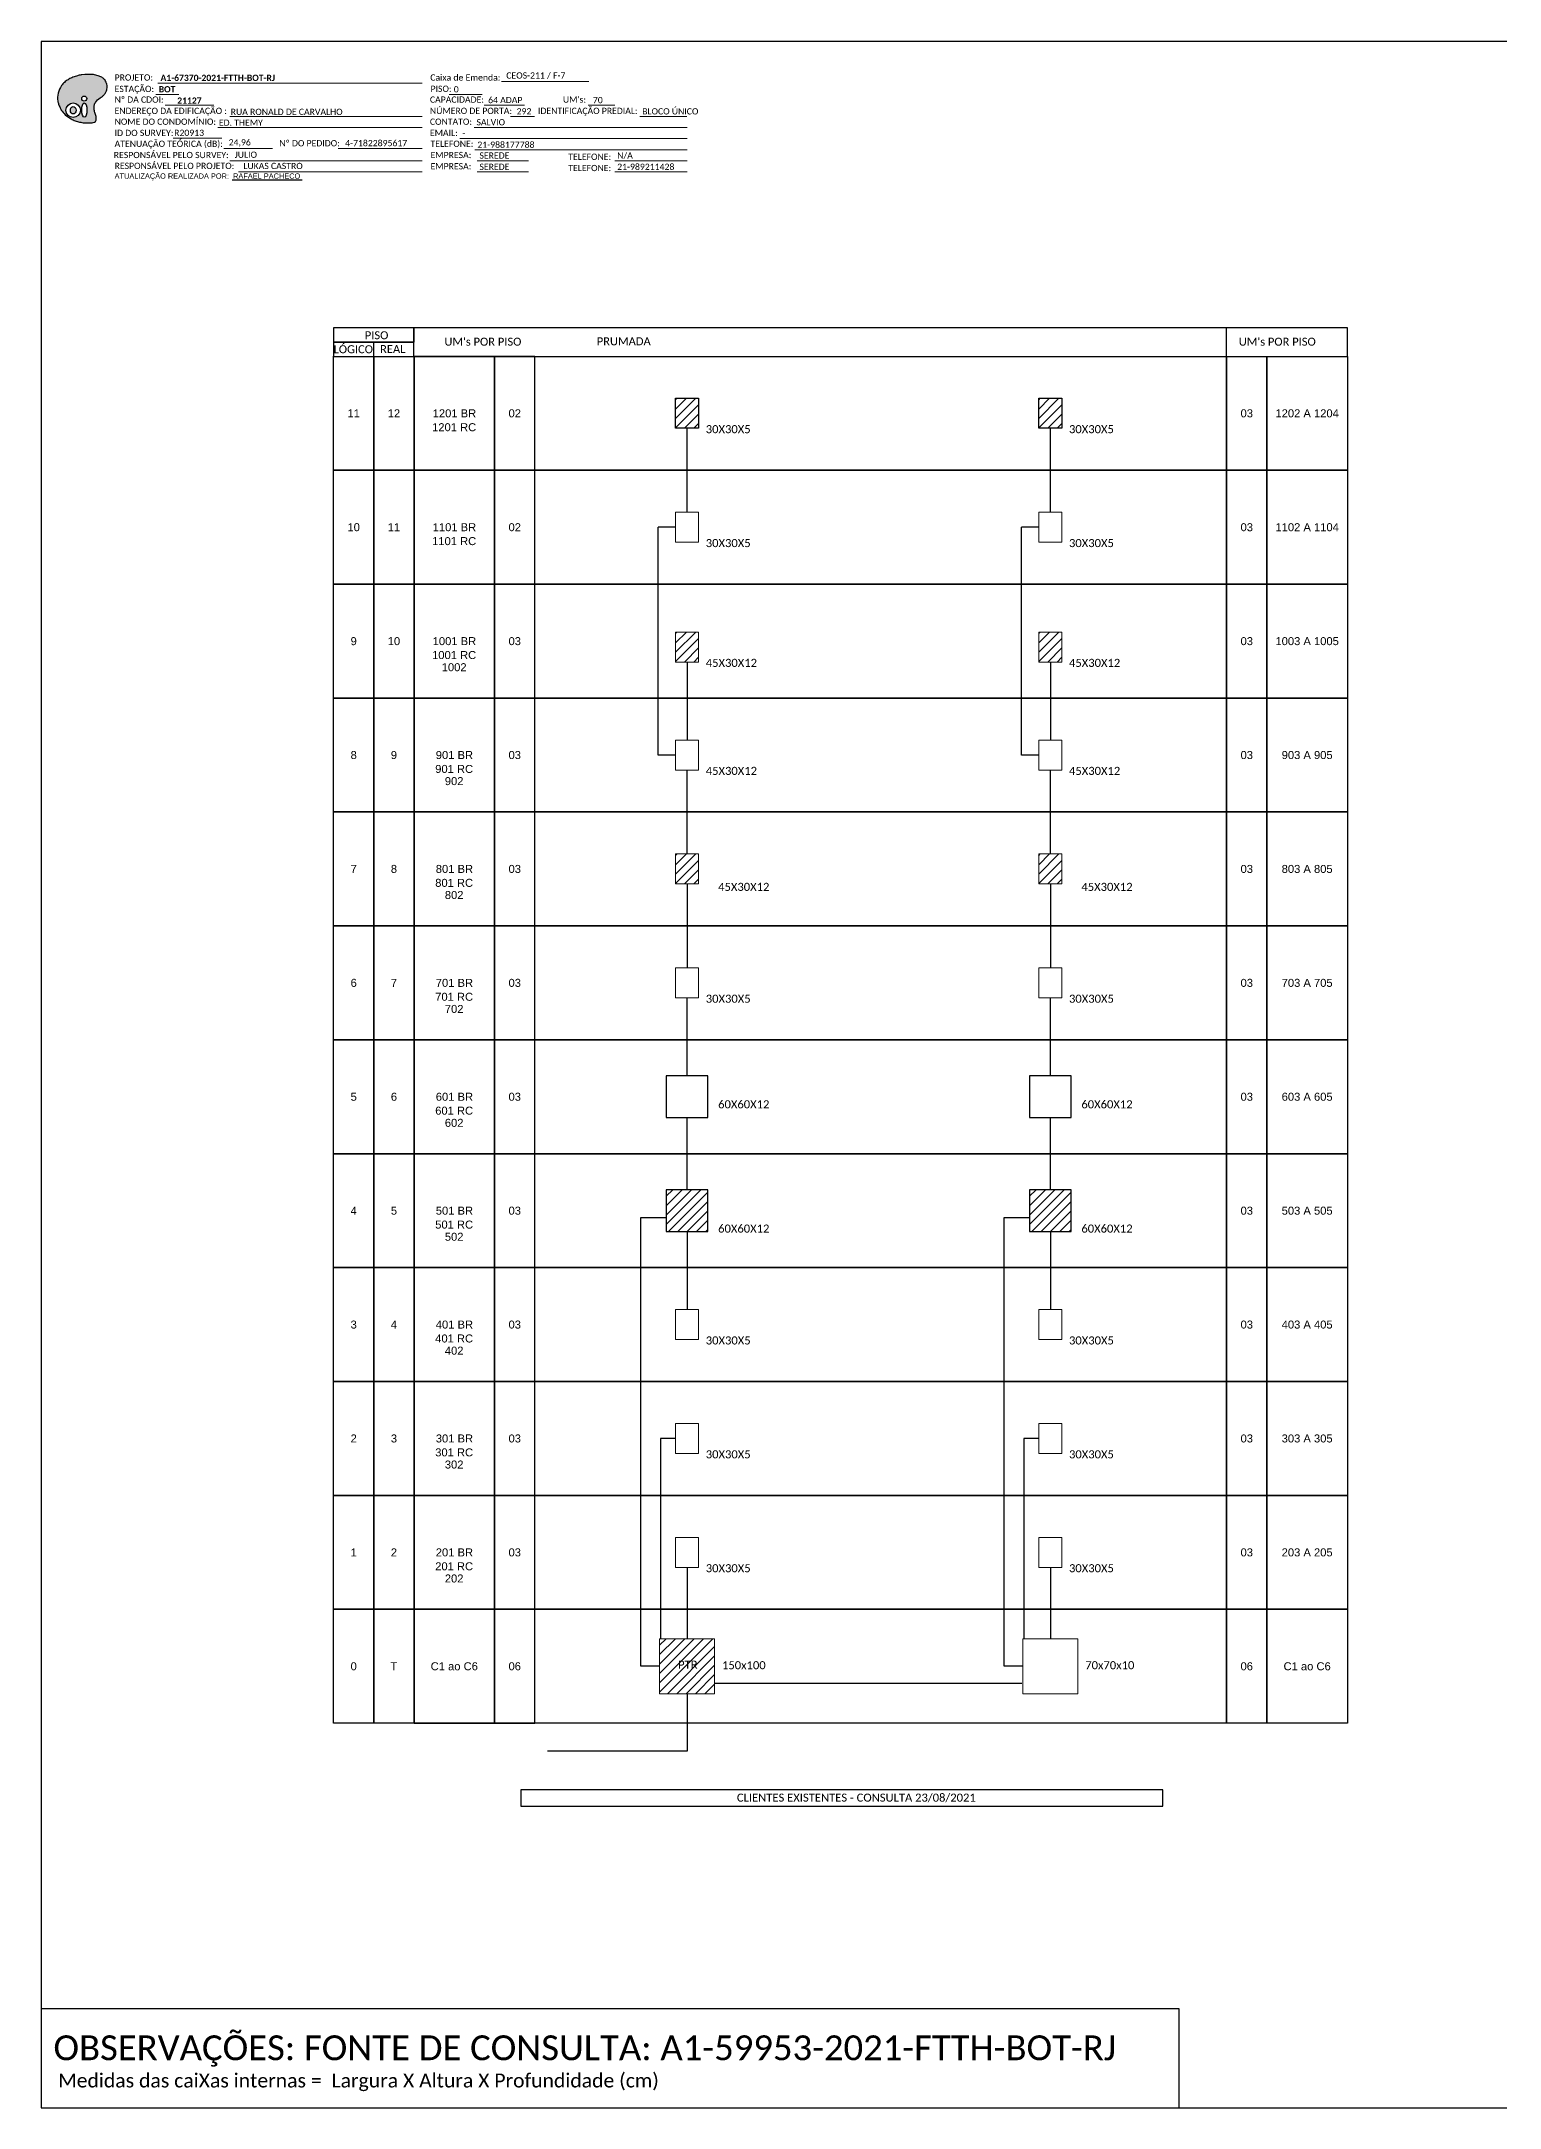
# Model space of a CAD drawing. Extents: x -89 to 1696, y 705 to 1299.
# Drawn here: x 857 to 1276, y 705 to 1299 of the extents above; entities that cross this region are included whole.
import ezdxf
from ezdxf.enums import TextEntityAlignment as Align

# ---------------------------------------------------------------- set-up
doc = ezdxf.new("R2010")
doc.units = 0
doc.styles.add('ARIAL', font='arial.ttf')
doc.styles.add('WMF-Calibri0', font='calibri.ttf')
doc.styles.add('WMF-Calibri1', font='calibrib.ttf')
pattern_1 = [(45, (-130.82, 39.2938), (-1.3470384, 1.3470384), [])]
pattern_2 = [(45, (-26.385, 39.2938), (-1.3470384, 1.3470384), [])]

# ---------------------------------------------------------------- blocks, each defined once
blk = doc.blocks.new('OI')
h = blk.add_hatch(color=40)
edge = h.paths.add_edge_path()
edge.add_spline(control_points=[(4.35, -0.67), (3.92, -0.99), (3.26, -1.5), (2.81, -2.59), (2.9, -3.5), (3.06, -4.27), (3.31, -4.85), (3.37, -5.39), (3.4, -5.88), (3.2, -6.4), (2.54, -6.61), (1.65, -6.63), (0.55, -6.67), (-0.56, -6.42), (-1.61, -6.14), (-2.77, -5.61), (-3.92, -4.77), (-4.89, -3.7), (-5.34, -2.65), (-5.6, -1.94), (-5.85, -0.96), (-5.71, 0.47), (-5.1, 2.02), (-4.14, 3.02), (-3.3, 3.61), (-2.37, 4.16), (-1.36, 4.44), (-0.56, 4.7), (0.79, 4.85), (2.24, 4.97), (3.79, 4.57), (4.67, 4.21), (5.44, 3.65), (5.76, 2.99), (6.03, 2.21), (6.01, 1.46), (5.72, 0.64), (5.31, 0.08), (4.88, -0.38), (4.51, -0.55), (4.35, -0.67)], knot_values=[0, 0, 0, 0, 1.60434, 2.417191, 3.427595, 4.282808, 4.776746, 5.304182, 5.888771, 6.258406, 6.858137, 7.79129, 8.986195, 10.124242, 11.187857, 12.242908, 13.953784, 15.414161, 16.515391, 17.349188, 17.675853, 19.552021, 21.515531, 22.568638, 23.63245, 24.621084, 25.782718, 26.745347, 27.142653, 29.870543, 31.004649, 31.921532, 32.709589, 33.801391, 34.042471, 35.192333, 35.971461, 36.628871, 37.254359, 37.836911, 37.836911, 37.836911, 37.836911], degree=3, periodic=0)
h.paths.add_polyline_path([(1.13, -0.87, -1), (-0.04, -0.87, -1)], flags=16)
edge = h.paths.add_edge_path(flags=16)
edge.add_ellipse((0.56, -3.59), major_axis=(-0.02, 1.71), ratio=0.361305, start_angle=0, end_angle=360)
h.paths.add_polyline_path([(-0.36, -3.62, -1), (-3.8, -3.62, -1)], flags=16)
edge = h.paths.add_edge_path(flags=0)
edge.add_ellipse((-2.08, -3.62), major_axis=(0, 0.885), ratio=0.758294, start_angle=0, end_angle=360)
at = {"color": 40}
for centre, radius in [((-2.08, -3.62), 1.72), ((0.54, -0.87), 0.587)]:
    blk.add_circle(centre, radius, dxfattribs=at)
blk.add_ellipse((-2.08, -3.62), major_axis=(0, 0.885), ratio=0.758294, start_param=-3.141592653589792, end_param=3.141592653589792, dxfattribs=at)
blk.add_ellipse((0.56, -3.59), major_axis=(-0.02, 1.71), ratio=0.361305, dxfattribs=at)
at = {"color": 40, "start_tangent": (-0.800898, -0.598801), "end_tangent": (-0.800898, -0.598801)}
blk.add_spline([(4.35, -0.67), (3.2, -1.78), (2.9, -2.54), (2.92, -3.55), (3.12, -4.38), (3.28, -4.85), (3.37, -5.37), (3.35, -5.95), (3.2, -6.29), (2.66, -6.55), (1.73, -6.63), (0.54, -6.62), (-0.58, -6.41), (-1.6, -6.11), (-2.56, -5.67), (-3.95, -4.67), (-4.89, -3.56), (-5.37, -2.56), (-5.64, -1.78), (-5.72, -1.46), (-5.63, 0.42), (-4.84, 2.22), (-4.13, 2.99), (-3.27, 3.62), (-2.4, 4.09), (-1.3, 4.47), (-0.37, 4.72), (0.02, 4.77), (2.75, 4.8), (3.85, 4.53), (4.69, 4.16), (5.31, 3.68), (5.85, 2.73), (5.93, 2.5), (5.94, 1.35), (5.67, 0.62), (5.29, 0.08), (4.84, -0.36), (4.35, -0.67)], degree=3, dxfattribs=at)
blk = doc.blocks.new('CARIMBO')
at = {"color": 7, "lineweight": 0}
for points in [[(35.66, -16.79), (111.64, -16.79)], [(134.48, -16.3), (159.61, -16.3)], [(35.15, -20.06), (41.7, -20.06)], [(37.81, -23.14), (51.75, -23.14)], [(119.43, -20.02), (128.92, -20.02)], [(129.48, -23.14), (141.1, -23.14)], [(159.42, -23.14), (167.09, -23.14)], [(52.97, -29.48), (111.64, -29.48)], [(56.38, -26.37), (111.64, -26.37)], [(126.6, -29.48), (187.83, -29.48)], [(137.07, -26.37), (144.01, -26.37)], [(174.24, -26.37), (187.8, -26.37)], [(40.13, -32.55), (54.07, -32.55)], [(54.67, -35.52), (68.61, -35.52)], [(122.56, -32.72), (187.83, -32.72)], [(56.38, -39.07), (111.64, -39.07)], [(126.84, -35.96), (187.83, -35.96)], [(127.45, -39.07), (142.25, -39.07)], [(167.06, -39.07), (187.83, -39.07)], [(58.87, -42.31), (111.64, -42.31)], [(127.45, -42.31), (142.25, -42.31)], [(167.06, -42.31), (187.83, -42.31)]]:
    blk.add_lwpolyline(points, dxfattribs=at)
at = {"color": 7, "xscale": 1.213923925163967, "yscale": 1.213923925163967, "zscale": 1.213923925163967, "rotation": 0.1532896023949059}
blk.add_blockref('OI', (13.86, -20.16), dxfattribs=at)
at = {"color": 7, "lineweight": 0, "style": 'WMF-Calibri0'}
for s, height, p in [('PROJETO:', 1.793, (23.26, -16.04)), ('ESTAÇÃO:', 1.793, (23.26, -19.32)), ('Caixa de Emenda:', 1.7927, (114.02, -16.04)), ('PISO:', 1.793, (114.09, -19.28)), ('ENDEREÇO DA EDIFICAÇÃO :', 1.7927, (23.26, -25.63)), ('Nº DA CDOI:', 1.7927, (23.26, -22.39)), ('CAPACIDADE:', 1.7927, (113.91, -22.39)), ('NÚMERO DE PORTA:', 1.7927, (113.91, -25.63)), ('IDENTIFICAÇÃO PREDIAL:', 1.7927, (144.99, -25.63)), ("UM's:", 1.793, (152.15, -22.39)), ('NOME DO CONDOMÍNIO:', 1.7927, (23.26, -28.74)), ('CONTATO:', 1.793, (113.91, -28.74)), ('ATENUAÇÃO TEÓRICA (dB):', 1.7927, (23.26, -35.09)), ('ID DO SURVEY:', 1.7927, (23.26, -31.97)), ('EMAIL:', 1.793, (113.91, -31.97)), ('TELEFONE:', 1.793, (114.09, -35.09)), ('RESPONSÁVEL PELO SURVEY:', 1.7927, (23.02, -38.32)), ('RESPONSÁVEL PELO PROJETO:', 1.7927, (23.26, -41.44)), ('EMPRESA:', 1.793, (114.09, -38.32)), ('EMPRESA:', 1.793, (114.09, -41.56)), ('TELEFONE:', 1.793, (153.7, -38.83)), ('TELEFONE:', 1.793, (153.7, -42.06))]:
    blk.add_text(s, height=height, dxfattribs=at).set_placement(p)
at = {"color": 7, "lineweight": 0, "flags": 8}
for tag, p, style in [('EST', (35.94, -19.41), 'WMF-Calibri1'), ('PROJ', (36.46, -16.13), 'WMF-Calibri1'), ('PISO_PTR', (120.78, -19.42), 'WMF-Calibri0'), ('CEOS-XX', (135.87, -15.46), 'WMF-Calibri0'), ('CAPAC.', (130.66, -22.52), 'WMF-Calibri0'), ("UC'S", (160.78, -22.54), 'WMF-Calibri0'), ('NOME_DO_COND.', (53.23, -29.02), 'WMF-Calibri0'), ('LOGRADOURO', (56.65, -25.91), 'WMF-Calibri0'), ('NOME_DO_CONTATO', (127.3, -28.89), 'WMF-Calibri0'), ('N°', (138.85, -25.77), 'WMF-Calibri0'), ('N°PREDIO', (174.94, -25.77), 'WMF-Calibri0'), ('_ID_', (40.39, -31.94), 'WMF-Calibri0'), ('O_POTEN', (56.06, -34.68), 'WMF-Calibri0'), ('EMAIL', (123.26, -32.12), 'WMF-Calibri0'), ('TELEFONE', (127.55, -35.36), 'WMF-Calibri0'), ('RES_SURVEY', (57.78, -38.23), 'WMF-Calibri0'), ('RES_PROJ', (60.27, -41.47), 'WMF-Calibri0'), ('EMP_RESP_SURVEY', (128.16, -38.47), 'WMF-Calibri0'), ('EMP_RESP_PROJ', (128.16, -41.71), 'WMF-Calibri0'), ('CONT_RESP_SURVEY', (167.76, -38.47), 'WMF-Calibri0'), ('CONT_RESP_PROJ', (167.76, -41.71), 'WMF-Calibri0')]:
    blk.add_attdef(tag, p, '', height=1.79, dxfattribs=dict(at, style=style))
at = {"color": 7, "lineweight": 0, "style": 'WMF-Calibri1', "flags": 8}
blk.add_attdef("N° CDO'S", text='', height=1.79, dxfattribs=at).set_placement((44.78, -22.68), align=Align.CENTER)

msp = doc.modelspace()

# ---------------------------------------------------------------- hatches: boundary and pattern name
h = msp.add_hatch()
h.set_pattern_fill('ANSI31', color=256, scale=0.6)
h.set_pattern_definition(pattern_1)
h.paths.add_polyline_path([(1045.97, 1196.4), (1039.35, 1196.4), (1039.35, 1187.78), (1045.97, 1187.78)])
h = msp.add_hatch()
h.set_pattern_fill('ANSI31', color=1, scale=0.6)
h.set_pattern_definition(pattern_2)
h.paths.add_polyline_path([(1150.41, 1196.4), (1143.79, 1196.4), (1143.79, 1187.78), (1150.41, 1187.78)])
h = msp.add_hatch()
h.set_pattern_fill('ANSI31', color=256, scale=0.6)
h.set_pattern_definition([(45, (-130.82, -27.8837), (-1.3470384, 1.3470384), [])])
h.paths.add_polyline_path([(1045.97, 1129.22), (1039.35, 1129.22), (1039.35, 1120.6), (1045.97, 1120.6)])
h = msp.add_hatch()
h.set_pattern_fill('ANSI31', color=1, scale=0.6)
h.set_pattern_definition([(45, (-26.385, -27.8837), (-1.3470384, 1.3470384), [])])
h.paths.add_polyline_path([(1150.41, 1129.22), (1143.79, 1129.22), (1143.79, 1120.6), (1150.41, 1120.6)])
h = msp.add_hatch()
h.set_pattern_fill('ANSI31', color=256, scale=0.6)
h.set_pattern_definition([(45, (-130.82, -91.6812), (-1.3470384, 1.3470384), [])])
h.paths.add_polyline_path([(1045.97, 1065.43), (1039.35, 1065.43), (1039.35, 1056.81), (1045.97, 1056.81)])
h = msp.add_hatch()
h.set_pattern_fill('ANSI31', color=1, scale=0.6)
h.set_pattern_definition([(45, (-26.385, -91.6812), (-1.3470384, 1.3470384), [])])
h.paths.add_polyline_path([(1150.41, 1065.43), (1143.79, 1065.43), (1143.79, 1056.81), (1150.41, 1056.81)])
h = msp.add_hatch()
h.set_pattern_fill('ANSI31', color=256, scale=0.6)
h.set_pattern_definition(pattern_1)
h.paths.add_polyline_path([(1036.66, 968.88), (1036.66, 956.88), (1048.66, 956.88), (1048.66, 968.88)])
h = msp.add_hatch()
h.set_pattern_fill('ANSI31', color=1, scale=0.6)
h.set_pattern_definition(pattern_2)
h.paths.add_polyline_path([(1141.1, 956.88), (1153.1, 956.88), (1153.1, 968.88), (1141.1, 968.88)])
h = msp.add_hatch()
h.set_pattern_fill('ANSI31', color=5, scale=0.6)
h.set_pattern_definition([(45, (514.2752, 3472.2198), (-1.3470384, 1.3470384), [])])
h.paths.add_polyline_path([(1050.57, 839.81), (1034.76, 839.81), (1034.76, 824.01), (1050.57, 824.01)])
h.paths.add_polyline_path([(1039.49, 830.64), (1046.3, 830.64), (1046.3, 834.11), (1039.49, 834.11)], flags=24)

# ---------------------------------------------------------------- linework, layer by layer
at = {"ltscale": 0.5}
for p, q in [((1029.37, 831.91), (1029.37, 960.88)), ((1029.37, 960.88), (1036.66, 960.88))]:
    msp.add_line(p, q, dxfattribs=at)
at = {"color": 3, "ltscale": 0.5}
for p, q in [((1133.8, 831.91), (1133.8, 960.88)), ((1133.8, 960.88), (1141.1, 960.88)), ((1139.2, 831.91), (1133.8, 831.91))]:
    msp.add_line(p, q, dxfattribs=at)
at = {"color": 0, "ltscale": 0.5}
msp.add_line((1034.76, 831.91), (1029.37, 831.91), dxfattribs=at)
for points in [[(857, 705.02), (1695.56, 705.02), (1695.56, 1299.02), (857, 1299.02), (857, 705.02)], [(952.56, 1208.46), (952.56, 1212.57)], [(964.13, 1208.46), (1232.5, 1208.46), (1232.5, 1216.69), (964.13, 1216.69), (964.13, 1216.69), (964.13, 1212.57)], [(1197.75, 1208.46), (1197.75, 1216.69)]]:
    msp.add_lwpolyline(points)
at = {"color": 7, "lineweight": 0}
msp.add_lwpolyline([(942.31, 1268.26), (966.46, 1268.26)], dxfattribs=at)
at = {"ltscale": 0.5}
for points in [[(911.9, 1259.19), (931.95, 1259.19)], [(1042.66, 1163.66), (1042.66, 1187.78)], [(1039.35, 1159.35), (1034.35, 1159.35)], [(1034.35, 1093.86), (1034.35, 1159.35)], [(1042.66, 1120.6), (1042.66, 1098.17)], [(1039.35, 1093.86), (1034.35, 1093.86)], [(1042.66, 1065.43), (1042.66, 1089.55)], [(1042.66, 1056.81), (1042.66, 1032.68)], [(1042.66, 1001.63), (1042.66, 1024.06)], [(1042.66, 968.88), (1042.66, 989.63)], [(1042.66, 956.88), (1042.66, 934.45)], [(1039.35, 897.4), (1035, 897.4), (1035, 839.81)], [(1042.66, 860.34), (1042.66, 839.81)]]:
    msp.add_lwpolyline(points, dxfattribs=at)
for points in [[(940.99, 1212.57), (964.13, 1212.57), (964.13, 1216.69), (940.99, 1216.69)], [(940.99, 1208.46), (964.13, 1208.46), (964.13, 1212.57), (940.99, 1212.57)], [(941.02, 1208.46), (952.59, 1208.46), (952.59, 1175.72), (941.02, 1175.72)], [(952.59, 1208.46), (964.17, 1208.46), (964.17, 1175.72), (952.59, 1175.72)], [(964.17, 1208.46), (1197.78, 1208.46), (1197.78, 1175.72), (964.17, 1175.72)], [(987.31, 1208.46), (964.17, 1208.46), (964.17, 1175.72), (987.31, 1175.72)], [(998.88, 1208.46), (987.31, 1208.46), (987.31, 1175.72), (998.88, 1175.72)], [(1197.78, 1208.46), (1209.35, 1208.46), (1209.35, 1175.72), (1197.78, 1175.72)], [(1209.35, 1208.46), (1232.5, 1208.46), (1232.5, 1175.72), (1209.35, 1175.72)], [(1039.35, 1196.4), (1045.97, 1196.4), (1045.97, 1187.78), (1039.35, 1187.78)], [(941.02, 1175.72), (952.59, 1175.72), (952.59, 1142.97), (941.02, 1142.97)], [(952.59, 1175.72), (964.17, 1175.72), (964.17, 1142.97), (952.59, 1142.97)], [(964.17, 1175.72), (1197.78, 1175.72), (1197.78, 1142.97), (964.17, 1142.97)], [(987.31, 1175.72), (964.17, 1175.72), (964.17, 1142.97), (987.31, 1142.97)], [(998.88, 1175.72), (987.31, 1175.72), (987.31, 1142.97), (998.88, 1142.97)], [(1197.78, 1175.72), (1209.35, 1175.72), (1209.35, 1142.97), (1197.78, 1142.97)], [(1209.35, 1175.72), (1232.5, 1175.72), (1232.5, 1142.97), (1209.35, 1142.97)], [(941.02, 1142.97), (952.59, 1142.97), (952.59, 1110.23), (941.02, 1110.23)], [(952.59, 1142.97), (964.17, 1142.97), (964.17, 1110.23), (952.59, 1110.23)], [(964.17, 1142.97), (1197.78, 1142.97), (1197.78, 1110.23), (964.17, 1110.23)], [(987.31, 1142.97), (964.17, 1142.97), (964.17, 1110.23), (987.31, 1110.23)], [(998.88, 1142.97), (987.31, 1142.97), (987.31, 1110.23), (998.88, 1110.23)], [(1197.78, 1142.97), (1209.35, 1142.97), (1209.35, 1110.23), (1197.78, 1110.23)], [(1209.35, 1142.97), (1232.5, 1142.97), (1232.5, 1110.23), (1209.35, 1110.23)], [(941.02, 1110.23), (952.59, 1110.23), (952.59, 1077.49), (941.02, 1077.49)], [(952.59, 1110.23), (964.17, 1110.23), (964.17, 1077.49), (952.59, 1077.49)], [(964.17, 1110.23), (1197.78, 1110.23), (1197.78, 1077.49), (964.17, 1077.49)], [(987.31, 1110.23), (964.17, 1110.23), (964.17, 1077.49), (987.31, 1077.49)], [(998.88, 1110.23), (987.31, 1110.23), (987.31, 1077.49), (998.88, 1077.49)], [(1197.78, 1110.23), (1209.35, 1110.23), (1209.35, 1077.49), (1197.78, 1077.49)], [(1209.35, 1110.23), (1232.5, 1110.23), (1232.5, 1077.49), (1209.35, 1077.49)], [(941.02, 1077.49), (952.59, 1077.49), (952.59, 1044.74), (941.02, 1044.74)], [(952.59, 1077.49), (964.17, 1077.49), (964.17, 1044.74), (952.59, 1044.74)], [(964.17, 1077.49), (1197.78, 1077.49), (1197.78, 1044.74), (964.17, 1044.74)], [(987.31, 1077.49), (964.17, 1077.49), (964.17, 1044.74), (987.31, 1044.74)], [(998.88, 1077.49), (987.31, 1077.49), (987.31, 1044.74), (998.88, 1044.74)], [(1197.78, 1077.49), (1209.35, 1077.49), (1209.35, 1044.74), (1197.78, 1044.74)], [(1209.35, 1077.49), (1232.5, 1077.49), (1232.5, 1044.74), (1209.35, 1044.74)], [(941.02, 1044.74), (952.59, 1044.74), (952.59, 1012), (941.02, 1012)], [(952.59, 1044.74), (964.17, 1044.74), (964.17, 1012), (952.59, 1012)], [(964.17, 1044.74), (1197.78, 1044.74), (1197.78, 1012), (964.17, 1012)], [(987.31, 1044.74), (964.17, 1044.74), (964.17, 1012), (987.31, 1012)], [(998.88, 1044.74), (987.31, 1044.74), (987.31, 1012), (998.88, 1012)], [(1197.78, 1044.74), (1209.35, 1044.74), (1209.35, 1012), (1197.78, 1012)], [(1209.35, 1044.74), (1232.5, 1044.74), (1232.5, 1012), (1209.35, 1012)], [(941.02, 1012), (952.59, 1012), (952.59, 979.26), (941.02, 979.26)], [(952.59, 1012), (964.17, 1012), (964.17, 979.26), (952.59, 979.26)], [(964.17, 1012), (1197.78, 1012), (1197.78, 979.26), (964.17, 979.26)], [(987.31, 1012), (964.17, 1012), (964.17, 979.26), (987.31, 979.26)], [(998.88, 1012), (987.31, 1012), (987.31, 979.26), (998.88, 979.26)], [(1197.78, 1012), (1209.35, 1012), (1209.35, 979.26), (1197.78, 979.26)], [(1209.35, 1012), (1232.5, 1012), (1232.5, 979.26), (1209.35, 979.26)], [(1036.66, 989.63), (1048.66, 989.63), (1048.66, 1001.63), (1036.66, 1001.63)], [(941.02, 979.26), (952.59, 979.26), (952.59, 946.51), (941.02, 946.51)], [(952.59, 979.26), (964.17, 979.26), (964.17, 946.51), (952.59, 946.51)], [(964.17, 979.26), (1197.78, 979.26), (1197.78, 946.51), (964.17, 946.51)], [(987.31, 979.26), (964.17, 979.26), (964.17, 946.51), (987.31, 946.51)], [(998.88, 979.26), (987.31, 979.26), (987.31, 946.51), (998.88, 946.51)], [(1197.78, 979.26), (1209.35, 979.26), (1209.35, 946.51), (1197.78, 946.51)], [(1209.35, 979.26), (1232.5, 979.26), (1232.5, 946.51), (1209.35, 946.51)], [(1036.66, 956.88), (1048.66, 956.88), (1048.66, 968.88), (1036.66, 968.88)], [(941.02, 946.51), (952.59, 946.51), (952.59, 913.77), (941.02, 913.77)], [(952.59, 946.51), (964.17, 946.51), (964.17, 913.77), (952.59, 913.77)], [(964.17, 946.51), (1197.78, 946.51), (1197.78, 913.77), (964.17, 913.77)], [(987.31, 946.51), (964.17, 946.51), (964.17, 913.77), (987.31, 913.77)], [(998.88, 946.51), (987.31, 946.51), (987.31, 913.77), (998.88, 913.77)], [(1197.78, 946.51), (1209.35, 946.51), (1209.35, 913.77), (1197.78, 913.77)], [(1209.35, 946.51), (1232.5, 946.51), (1232.5, 913.77), (1209.35, 913.77)], [(941.02, 913.77), (952.59, 913.77), (952.59, 881.03), (941.02, 881.03)], [(952.59, 913.77), (964.17, 913.77), (964.17, 881.03), (952.59, 881.03)], [(964.17, 913.77), (1197.78, 913.77), (1197.78, 881.03), (964.17, 881.03)], [(987.31, 913.77), (964.17, 913.77), (964.17, 881.03), (987.31, 881.03)], [(998.88, 913.77), (987.31, 913.77), (987.31, 881.03), (998.88, 881.03)], [(1197.78, 913.77), (1209.35, 913.77), (1209.35, 881.03), (1197.78, 881.03)], [(1209.35, 913.77), (1232.5, 913.77), (1232.5, 881.03), (1209.35, 881.03)], [(941.02, 881.03), (952.59, 881.03), (952.59, 848.28), (941.02, 848.28)], [(952.59, 881.03), (964.17, 881.03), (964.17, 848.28), (952.59, 848.28)], [(964.17, 881.03), (1197.78, 881.03), (1197.78, 848.28), (964.17, 848.28)], [(987.31, 881.03), (964.17, 881.03), (964.17, 848.28), (987.31, 848.28)], [(998.88, 881.03), (987.31, 881.03), (987.31, 848.28), (998.88, 848.28)], [(1197.78, 881.03), (1209.35, 881.03), (1209.35, 848.28), (1197.78, 848.28)], [(1209.35, 881.03), (1232.5, 881.03), (1232.5, 848.28), (1209.35, 848.28)], [(941.02, 848.28), (952.59, 848.28), (952.59, 815.54), (941.02, 815.54)], [(952.59, 848.28), (964.17, 848.28), (964.17, 815.54), (952.59, 815.54)], [(964.17, 848.28), (1197.78, 848.28), (1197.78, 815.54), (964.17, 815.54)], [(987.31, 848.28), (964.17, 848.28), (964.17, 815.54), (987.31, 815.54)], [(998.88, 848.28), (987.31, 848.28), (987.31, 815.54), (998.88, 815.54)], [(1197.78, 848.28), (1209.35, 848.28), (1209.35, 815.54), (1197.78, 815.54)], [(1209.35, 848.28), (1232.5, 848.28), (1232.5, 815.54), (1209.35, 815.54)]]:
    msp.add_lwpolyline(points, close=True)
at = {"color": 1}
for points in [[(1143.79, 1196.4), (1150.41, 1196.4), (1150.41, 1187.78), (1143.79, 1187.78)], [(1141.1, 956.88), (1153.1, 956.88), (1153.1, 968.88), (1141.1, 968.88)]]:
    msp.add_lwpolyline(points, close=True, dxfattribs=at)
at = {"color": 3, "ltscale": 0.5}
for points in [[(1147.1, 1163.66), (1147.1, 1187.78)], [(1143.79, 1159.35), (1138.79, 1159.35)], [(1138.79, 1093.86), (1138.79, 1159.35)], [(1147.1, 1120.6), (1147.1, 1098.17)], [(1143.79, 1093.86), (1138.79, 1093.86)], [(1147.1, 1065.43), (1147.1, 1089.55)], [(1147.1, 1056.81), (1147.1, 1032.68)], [(1147.1, 1001.63), (1147.1, 1024.06)], [(1147.1, 968.88), (1147.1, 989.63)], [(1147.1, 956.88), (1147.1, 934.45)], [(1143.79, 897.4), (1139.43, 897.4), (1139.43, 839.81)], [(1147.1, 860.34), (1147.1, 839.81)], [(1138.93, 827), (1050.57, 827)], [(1042.66, 824.01), (1042.66, 807.5), (1002.5, 807.5)]]:
    msp.add_lwpolyline(points, dxfattribs=at)
at = {"lineweight": 0}
for points in [[(1039.35, 1163.66), (1045.97, 1163.66), (1045.97, 1155.04), (1039.35, 1155.04)], [(1039.35, 1129.22), (1045.97, 1129.22), (1045.97, 1120.6), (1039.35, 1120.6)], [(1039.35, 1098.17), (1045.97, 1098.17), (1045.97, 1089.55), (1039.35, 1089.55)], [(1039.35, 1065.43), (1045.97, 1065.43), (1045.97, 1056.81), (1039.35, 1056.81)], [(1039.35, 1032.68), (1045.97, 1032.68), (1045.97, 1024.06), (1039.35, 1024.06)], [(1039.35, 934.45), (1045.97, 934.45), (1045.97, 925.83), (1039.35, 925.83)], [(1039.35, 901.71), (1045.97, 901.71), (1045.97, 893.09), (1039.35, 893.09)], [(1039.35, 868.96), (1045.97, 868.96), (1045.97, 860.34), (1039.35, 860.34)], [(1139.2, 839.81), (1155, 839.81), (1155, 824.01), (1139.2, 824.01)]]:
    msp.add_lwpolyline(points, close=True, dxfattribs=at)
at = {"color": 0, "lineweight": 0}
for points in [[(1143.79, 1163.66), (1150.41, 1163.66), (1150.41, 1155.04), (1143.79, 1155.04)], [(1143.79, 1098.17), (1150.41, 1098.17), (1150.41, 1089.55), (1143.79, 1089.55)], [(1143.79, 1032.68), (1150.41, 1032.68), (1150.41, 1024.06), (1143.79, 1024.06)], [(1143.79, 934.45), (1150.41, 934.45), (1150.41, 925.83), (1143.79, 925.83)], [(1143.79, 901.71), (1150.41, 901.71), (1150.41, 893.09), (1143.79, 893.09)], [(1143.79, 868.96), (1150.41, 868.96), (1150.41, 860.34), (1143.79, 860.34)]]:
    msp.add_lwpolyline(points, close=True, dxfattribs=at)
at = {"color": 1, "lineweight": 0}
for points in [[(1143.79, 1129.22), (1150.41, 1129.22), (1150.41, 1120.6), (1143.79, 1120.6)], [(1143.79, 1129.22), (1150.41, 1129.22), (1150.41, 1120.6), (1143.79, 1120.6)], [(1143.79, 1065.43), (1150.41, 1065.43), (1150.41, 1056.81), (1143.79, 1056.81)], [(1143.79, 1065.43), (1150.41, 1065.43), (1150.41, 1056.81), (1143.79, 1056.81)]]:
    msp.add_lwpolyline(points, close=True, dxfattribs=at)
at = {"color": 0}
msp.add_lwpolyline([(1141.1, 989.63), (1153.1, 989.63), (1153.1, 1001.63), (1141.1, 1001.63)], close=True, dxfattribs=at)
at = {"color": 5, "lineweight": 0}
msp.add_lwpolyline([(1034.76, 839.81), (1050.57, 839.81), (1050.57, 824.01), (1034.76, 824.01)], close=True, dxfattribs=at)
at = {"ltscale": 0.5}
msp.add_lwpolyline([(994.85, 791.67), (1179.43, 791.67), (1179.43, 796.35), (994.85, 796.35)], close=True, dxfattribs=at)
at = {"color": 7}
msp.add_lwpolyline([(857.07, 733.5), (1184.03, 733.5), (1184.03, 705.02)], dxfattribs=at)
for p in [(941.02, 1208.46), (941.02, 1175.72), (941.02, 1142.97), (941.02, 1110.23), (941.02, 1077.49), (941.02, 1044.74), (941.02, 1012), (941.02, 979.26), (941.02, 946.51), (941.02, 913.77), (941.02, 881.03), (941.02, 848.28)]:
    msp.add_point(p)

# ---------------------------------------------------------------- block references
ref = msp.add_blockref('CARIMBO', (854.81, 1303.77))
ref.add_attrib('PROJ', 'A1-67370-2021-FTTH-BOT-RJ', (891.27, 1287.63), dxfattribs={"color": 7, "lineweight": 0, "height": 1.7927, "style": 'WMF-Calibri1'})
ref.add_attrib('EST', 'BOT', (890.75, 1284.35), dxfattribs={"color": 7, "lineweight": 0, "height": 1.793, "style": 'WMF-Calibri1'})
ref.add_attrib("N° CDO'S", '21127', dxfattribs={"color": 7, "lineweight": 0, "height": 1.793, "style": 'WMF-Calibri1'}).set_placement((899.59, 1281.09), align=Align.CENTER)
ref.add_attrib('LOGRADOURO', 'RUA RONALD DE CARVALHO', (911.45, 1277.86), dxfattribs={"color": 7, "lineweight": 0, "height": 1.7927, "style": 'WMF-Calibri0'})
ref.add_attrib('NOME_DO_COND.', 'ED. THEMY', (908.04, 1274.74), dxfattribs={"color": 7, "lineweight": 0, "height": 1.793, "style": 'WMF-Calibri0'})
ref.add_attrib('_ID_', 'R20913', (895.2, 1271.83), dxfattribs={"color": 7, "lineweight": 0, "height": 1.793, "style": 'WMF-Calibri0'})
ref.add_attrib('O_POTEN', '24,96', (910.87, 1269.09), dxfattribs={"color": 7, "lineweight": 0, "height": 1.793, "style": 'WMF-Calibri0'})
ref.add_attrib('RES_SURVEY', 'JULIO', (912.59, 1265.54), dxfattribs={"color": 7, "lineweight": 0, "height": 1.793, "style": 'WMF-Calibri0'})
ref.add_attrib('RES_PROJ', 'LUKAS CASTRO', (915.08, 1262.3), dxfattribs={"color": 7, "lineweight": 0, "height": 1.7927, "style": 'WMF-Calibri0'})
ref.add_attrib('CEOS-XX', 'CEOS-211 / F-7', (990.68, 1288.31), dxfattribs={"color": 7, "lineweight": 0, "height": 1.7927, "style": 'WMF-Calibri0'})
ref.add_attrib('CAPAC.', '64 ADAP', (985.46, 1281.25), dxfattribs={"color": 7, "lineweight": 0, "height": 1.793, "style": 'WMF-Calibri0'})
ref.add_attrib("UC'S", '70', (1015.58, 1281.23), dxfattribs={"color": 7, "lineweight": 0, "height": 1.793, "style": 'WMF-Calibri0'})
ref.add_attrib('PISO_PTR', '0', (975.59, 1284.34), dxfattribs={"color": 7, "lineweight": 0, "height": 1.79, "style": 'WMF-Calibri0'})
ref.add_attrib('N°', '292', (993.65, 1278), dxfattribs={"color": 7, "lineweight": 0, "height": 1.793, "style": 'WMF-Calibri0'})
ref.add_attrib('N°PREDIO', 'BLOCO ÚNICO', (1029.75, 1278), dxfattribs={"color": 7, "lineweight": 0, "height": 1.7927, "style": 'WMF-Calibri0'})
ref.add_attrib('NOME_DO_CONTATO', 'SALVIO', (982.11, 1274.88), dxfattribs={"color": 7, "lineweight": 0, "height": 1.793, "style": 'WMF-Calibri0'})
ref.add_attrib('EMAIL', '-', (978.07, 1271.65), dxfattribs={"color": 7, "lineweight": 0, "height": 1.79, "style": 'WMF-Calibri0'})
ref.add_attrib('TELEFONE', '21-988177788', (982.36, 1268.41), dxfattribs={"color": 7, "lineweight": 0, "height": 1.7927, "style": 'WMF-Calibri0'})
ref.add_attrib('EMP_RESP_SURVEY', 'SEREDE', (982.96, 1265.3), dxfattribs={"color": 7, "lineweight": 0, "height": 1.793, "style": 'WMF-Calibri0'})
ref.add_attrib('EMP_RESP_PROJ', 'SEREDE', (982.96, 1262.06), dxfattribs={"color": 7, "lineweight": 0, "height": 1.793, "style": 'WMF-Calibri0'})
ref.add_attrib('CONT_RESP_SURVEY', 'N/A', (1022.57, 1265.3), dxfattribs={"color": 7, "lineweight": 0, "height": 1.793, "style": 'WMF-Calibri0'})
ref.add_attrib('CONT_RESP_PROJ', '21-989211428', (1022.57, 1262.06), dxfattribs={"color": 7, "lineweight": 0, "height": 1.7927, "style": 'WMF-Calibri0'})

# ---------------------------------------------------------------- texts
at = {"color": 7, "lineweight": 0, "style": 'WMF-Calibri0'}
msp.add_text('Nº DO PEDIDO:', height=1.7927, dxfattribs=at).set_placement((925.44, 1268.84))
at = {"style": 'ARIAL'}
for s, height, p in [('ATUALIZAÇÃO REALIZADA POR:  RAFAEL PACHECO', 1.518, (904.76, 1260.29)), ('11', 2.3, (946.81, 1192.09)), ('12', 2.3, (958.38, 1192.09)), ('1201 RC', 2.3, (975.69, 1188.09)), ('1201 BR', 2.3, (975.77, 1192.09)), ('02', 2.3, (993.11, 1192.09)), ('03', 2.3, (1203.57, 1192.09)), ('1202 A 1204', 2.3, (1220.93, 1192.09)), ('10', 2.3, (946.81, 1159.35)), ('11', 2.3, (958.38, 1159.35)), ('1101 BR', 2.3, (975.77, 1159.35)), ('02', 2.3, (993.11, 1159.35)), ('03', 2.3, (1203.57, 1159.35)), ('1102 A 1104', 2.3, (1220.93, 1159.35)), ('1101 RC', 2.3, (975.69, 1155.35)), ('9', 2.3, (946.81, 1126.6)), ('10', 2.3, (958.38, 1126.6)), ('1001 RC', 2.3, (975.69, 1122.6)), ('1001 BR', 2.3, (975.77, 1126.6)), ('03', 2.3, (993.11, 1126.6)), ('03', 2.3, (1203.57, 1126.6)), ('1003 A 1005', 2.3, (1220.93, 1126.6)), ('1002', 2.3, (975.69, 1119.1)), ('8', 2.3, (946.81, 1093.86)), ('9', 2.3, (958.38, 1093.86)), ('901 BR', 2.3, (975.77, 1093.86)), ('03', 2.3, (993.11, 1093.86)), ('03', 2.3, (1203.57, 1093.86)), ('903 A 905', 2.3, (1220.93, 1093.86)), ('901 RC', 2.3, (975.69, 1089.86)), ('902', 2.3, (975.69, 1086.36)), ('7', 2.3, (946.81, 1061.12)), ('8', 2.3, (958.38, 1061.12)), ('801 RC', 2.3, (975.69, 1057.12)), ('801 BR', 2.3, (975.77, 1061.12)), ('03', 2.3, (993.11, 1061.12)), ('03', 2.3, (1203.57, 1061.12)), ('803 A 805', 2.3, (1220.93, 1061.12)), ('802', 2.3, (975.69, 1053.62)), ('6', 2.3, (946.81, 1028.37)), ('7', 2.3, (958.38, 1028.37)), ('701 BR', 2.3, (975.77, 1028.37)), ('03', 2.3, (993.11, 1028.37)), ('03', 2.3, (1203.57, 1028.37)), ('703 A 705', 2.3, (1220.93, 1028.37)), ('701 RC', 2.3, (975.69, 1024.37)), ('702', 2.3, (975.69, 1020.87)), ('5', 2.3, (946.81, 995.63)), ('6', 2.3, (958.38, 995.63)), ('601 RC', 2.3, (975.69, 991.63)), ('601 BR', 2.3, (975.77, 995.63)), ('03', 2.3, (993.11, 995.63)), ('03', 2.3, (1203.57, 995.63)), ('603 A 605', 2.3, (1220.93, 995.63)), ('602', 2.3, (975.69, 988.13)), ('4', 2.3, (946.81, 962.88)), ('5', 2.3, (958.38, 962.88)), ('501 BR', 2.3, (975.77, 962.88)), ('03', 2.3, (993.11, 962.88)), ('03', 2.3, (1203.57, 962.88)), ('503 A 505', 2.3, (1220.93, 962.88)), ('501 RC', 2.3, (975.69, 958.88)), ('502', 2.3, (975.69, 955.38)), ('3', 2.3, (946.81, 930.14)), ('4', 2.3, (958.38, 930.14)), ('401 RC', 2.3, (975.69, 926.14)), ('401 BR', 2.3, (975.77, 930.14)), ('03', 2.3, (993.11, 930.14)), ('03', 2.3, (1203.57, 930.14)), ('403 A 405', 2.3, (1220.93, 930.14)), ('402', 2.3, (975.69, 922.64)), ('2', 2.3, (946.81, 897.4)), ('3', 2.3, (958.38, 897.4)), ('301 BR', 2.3, (975.77, 897.4)), ('03', 2.3, (993.11, 897.4)), ('03', 2.3, (1203.57, 897.4)), ('303 A 305', 2.3, (1220.93, 897.4)), ('301 RC', 2.3, (975.69, 893.4)), ('302', 2.3, (975.69, 889.9)), ('1', 2.3, (946.81, 864.65)), ('2', 2.3, (958.38, 864.65)), ('201 RC', 2.3, (975.69, 860.65)), ('201 BR', 2.3, (975.77, 864.65)), ('03', 2.3, (993.11, 864.65)), ('03', 2.3, (1203.57, 864.65)), ('203 A 205', 2.3, (1220.93, 864.65)), ('202', 2.3, (975.69, 857.15)), ('0', 2.3, (946.81, 831.91)), ('T', 2.3, (958.38, 831.91)), ('C1 ao C6', 2.3, (975.73, 831.91)), ('06', 2.3, (993.11, 831.91)), ('06', 2.3, (1203.57, 831.91)), ('C1 ao C6', 2.3, (1220.93, 831.91))]:
    msp.add_text(s, height=height, dxfattribs=at).set_placement(p, align=Align.MIDDLE_CENTER)
at = {"style": 'WMF-Calibri0'}
for s, height, p in [('  LÓGICO', 2.3, (939.4, 1209.36)), ('     PISO', 2.3, (945.95, 1213.38)), ("UM's POR PISO", 2.3, (972.9, 1211.53)), ('PRUMADA', 2.3, (1016.69, 1211.64)), ("UM's POR PISO", 2.3, (1201.28, 1211.53)), ('    REAL', 2.3, (951.16, 1209.41)), ('30X30X5', 2.317, (1048.03, 1186.37)), ('30X30X5', 2.317, (1152.46, 1186.37)), ('30X30X5', 2.317, (1048.03, 1153.63)), ('30X30X5', 2.317, (1152.46, 1153.63)), ('45X30X12', 2.317, (1048.03, 1119.19)), ('45X30X12', 2.317, (1152.46, 1119.19)), ('45X30X12', 2.317, (1048.03, 1088.14)), ('45X30X12', 2.317, (1152.46, 1088.14)), ('45X30X12', 2.317, (1051.59, 1054.8)), ('45X30X12', 2.317, (1156.02, 1054.8)), ('30X30X5', 2.317, (1048.03, 1022.65)), ('30X30X5', 2.317, (1152.46, 1022.65)), ('60X60X12', 2.317, (1051.59, 992.3)), ('60X60X12', 2.317, (1156.02, 992.3)), ('60X60X12', 2.317, (1051.59, 956.57)), ('60X60X12', 2.317, (1156.02, 956.57)), ('30X30X5', 2.317, (1048.03, 924.42)), ('30X30X5', 2.317, (1152.46, 924.42)), ('30X30X5', 2.317, (1048.03, 891.68)), ('30X30X5', 2.317, (1152.46, 891.68)), ('30X30X5', 2.317, (1048.03, 858.93)), ('30X30X5', 2.317, (1152.46, 858.93)), ('70x70x10', 2.317, (1157.14, 831.05)), ('CLIENTES EXISTENTES - CONSULTA 23/08/2021', 2.317, (1056.98, 792.99))]:
    msp.add_text(s, height=height, dxfattribs=at).set_placement(p)
at = {"color": 5, "style": 'WMF-Calibri0'}
for s, p in [('PTR', (1040.07, 831.23)), ('150x100', (1052.7, 831.05))]:
    msp.add_text(s, height=2.317, dxfattribs=at).set_placement(p)
at = {"color": 7, "style": 'WMF-Calibri0'}
msp.add_text('OBSERVAÇÕES: FONTE DE CONSULTA: A1-59953-2021-FTTH-BOT-RJ', height=7.1308, dxfattribs=at).set_placement((860.49, 718.67))
at = {"color": 7, "insert": (861.84, 714.83), "char_height": 4, "width": 658.8434, "attachment_point": 1, "style": 'WMF-Calibri0'}
msp.add_mtext('Medidas das caiXas internas =  Largura X Altura X Profundidade (cm)', dxfattribs=at)
at = {"color": 7, "lineweight": 0, "style": 'WMF-Calibri0', "flags": 8}
msp.add_attdef('4-71822895617', (944.35, 1268.87), '4-59508916554', height=1.7927, dxfattribs=at)

doc.saveas('drawing.dxf')
